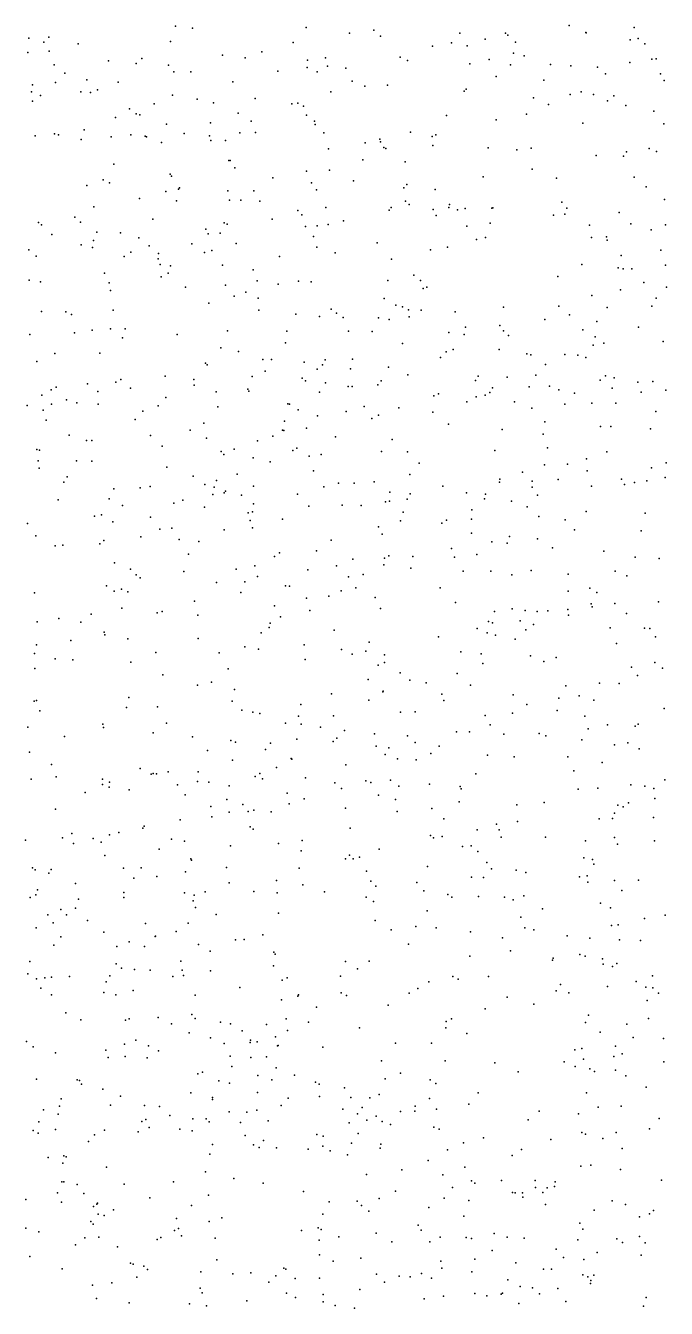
# Model space of a CAD drawing. Extents: x 2 to 99999, y 0 to 49999.
# Drawn here: x 75001 to 81245, y 14 to 12502 of the extents above; entities that cross this region are included whole.
import ezdxf

# ---------------------------------------------------------------- set-up
doc = ezdxf.new("R2010")
doc.units = 0
doc.header["$MEASUREMENT"] = 0
doc.layers.add('points', color=50, linetype='Continuous')

msp = doc.modelspace()

# ---------------------------------------------------------------- linework, layer by layer
at = {"layer": 'points', "color": 3}
for p in [(76461, 12498, 68), (80299, 12502, 5), (75032, 12381, 34), (75227, 12390, 3), (76629, 12477, 25), (77734, 12485, 85), (78156, 12429, 77), (78393, 12457, 15), (78460, 12399, 36), (79233, 12428, 15), (79481, 12370, 42), (79677, 12430, 44), (79701, 12408, 11), (80460, 12435, 65), (80464, 12432, 20), (80894, 12364, 36), (80930, 12483, 12), (80970, 12377, 83), (75024, 12241, 37), (75178, 12341, 60), (75230, 12252, 48), (75515, 12325, 55), (76413, 12347, 65), (77302, 12247, 46), (77609, 12339, 63), (78967, 12303, 9), (79151, 12335, 17), (79303, 12304, 7), (79774, 12340, 51), (81035, 12323, 59), (75281, 12119, 52), (75808, 12159, 91), (76079, 12132, 72), (76133, 12183, 50), (76394, 12118, 15), (76921, 12215, 66), (77142, 12188, 95), (77748, 12166, 24), (77922, 12188, 29), (78652, 12195, 29), (78724, 12162, 67), (79329, 12131, 32), (79517, 12172, 89), (79727, 12121, 41), (79757, 12233, 86), (79858, 12209, 7), (80115, 12124, 84), (80888, 12144, 6), (81105, 12174, 54), (81146, 12180, 53), (75385, 12040, 15), (76447, 12053, 79), (76612, 12052, 10), (77460, 12059, 20), (77744, 12093, 60), (77841, 12052, 26), (77944, 12108, 76), (78121, 12088, 49), (79588, 12008, 96), (80315, 12109, 42), (80575, 12099, 62), (80651, 12031, 68), (81189, 12031, 34), (75068, 11927, 98), (75292, 11949, 94), (75597, 11974, 59), (75702, 11878, 59), (75904, 11950, 34), (77019, 11954, 97), (78184, 11960, 16), (78306, 11912, 11), (78527, 11921, 4), (79274, 11864, 8), (79294, 11883, 10), (80051, 11971, 86), (81224, 11968, 39), (75060, 11856, 16), (75068, 11768, 39), (75148, 11822, 47), (75539, 11857, 95), (75632, 11851, 27), (76253, 11739, 92), (76433, 11824, 86), (76674, 11786, 28), (76831, 11749, 49), (77237, 11791, 0), (77594, 11742, 45), (77654, 11747, 46), (77976, 11856, 44), (79950, 11799, 32), (80307, 11831, 79), (80415, 11858, 96), (80534, 11831, 72), (80672, 11770, 92), (80733, 11819, 85), (76015, 11691, 95), (76078, 11644, 15), (76114, 11635, 83), (77074, 11649, 98), (77710, 11717, 17), (77738, 11630, 95), (79104, 11627, 99), (79882, 11639, 38), (80098, 11735, 14), (80849, 11724, 95), (81122, 11670, 39), (75877, 11608, 80), (76373, 11541, 50), (76802, 11555, 9), (77199, 11571, 45), (77817, 11572, 71), (77823, 11540, 34), (79586, 11586, 98), (80431, 11551, 94), (81220, 11547, 52), (75096, 11428, 58), (75283, 11448, 64), (75321, 11440, 95), (75542, 11394, 82), (75573, 11486, 52), (75835, 11419, 51), (76027, 11439, 27), (76165, 11426, 83), (76179, 11418, 46), (76546, 11452, 74), (76793, 11430, 13), (76807, 11384, 3), (76950, 11384, 60), (77090, 11457, 92), (77243, 11463, 10), (77907, 11457, 88), (78453, 11395, 48), (78461, 11369, 80), (78753, 11466, 31), (78963, 11423, 51), (78999, 11438, 72), (76325, 11363, 89), (77953, 11301, 13), (78311, 11360, 63), (78493, 11314, 93), (78510, 11306, 85), (78970, 11335, 23), (79510, 11312, 52), (79789, 11292, 79), (79927, 11308, 68), (80856, 11274, 43), (81078, 11307, 83), (81149, 11276, 22), (75861, 11154, 62), (76982, 11188, 98), (76995, 11190, 80), (77041, 11116, 52), (78288, 11194, 3), (78701, 11176, 93), (80562, 11238, 64), (80828, 11232, 17), (75758, 10999, 75), (76409, 11055, 36), (76424, 11035, 28), (77409, 11020, 17), (77740, 11084, 63), (77962, 11096, 16), (78197, 10990, 23), (79459, 11031, 19), (79939, 11104, 22), (80176, 11016, 60), (80931, 11026, 45), (75598, 10944, 63), (75820, 10970, 46), (76369, 10886, 34), (76492, 10911, 38), (76502, 10924, 1), (76971, 10893, 93), (77225, 10895, 44), (77786, 10972, 49), (77837, 10902, 83), (78687, 10924, 45), (78715, 10954, 37), (78993, 10908, 37), (81050, 10932, 49), (76110, 10819, 82), (76472, 10795, 99), (76988, 10801, 75), (77097, 10804, 1), (77283, 10794, 85), (78702, 10792, 41), (78738, 10759, 57), (79133, 10760, 61), (80226, 10783, 66), (81227, 10810, 54), (75481, 10637, 6), (75666, 10739, 36), (76242, 10618, 44), (77403, 10617, 15), (77653, 10703, 43), (77694, 10660, 33), (77927, 10731, 98), (78543, 10706, 97), (78563, 10731, 87), (78973, 10712, 12), (79003, 10652, 58), (79126, 10732, 50), (79211, 10708, 95), (79284, 10721, 90), (79543, 10724, 97), (79555, 10729, 32), (80147, 10655, 26), (80256, 10666, 25), (80274, 10724, 87), (80786, 10681, 70), (75127, 10586, 19), (75155, 10562, 52), (75537, 10589, 14), (75695, 10490, 91), (76759, 10520, 97), (76936, 10582, 64), (76967, 10569, 87), (77730, 10547, 11), (77843, 10552, 9), (77951, 10566, 17), (78098, 10600, 81), (79300, 10548, 82), (79529, 10580, 63), (80496, 10560, 88), (80899, 10573, 29), (81096, 10515, 14), (81238, 10564, 14), (75258, 10469, 38), (75543, 10369, 76), (75663, 10411, 36), (75925, 10486, 76), (76105, 10435, 18), (76622, 10376, 18), (76781, 10476, 75), (76898, 10481, 33), (77054, 10380, 38), (77807, 10450, 49), (78426, 10387, 36), (79394, 10420, 60), (79482, 10440, 83), (80516, 10439, 20), (80663, 10446, 20), (80670, 10413, 5), (75034, 10320, 94), (75104, 10258, 25), (75652, 10343, 55), (75961, 10253, 5), (76028, 10295, 86), (76205, 10358, 80), (76297, 10284, 57), (76746, 10294, 77), (76817, 10312, 39), (77474, 10255, 82), (77838, 10346, 46), (78019, 10291, 44), (78947, 10320, 61), (79111, 10346, 14), (80806, 10264, 49), (81192, 10317, 52), (76293, 10233, 71), (76313, 10176, 19), (76413, 10163, 80), (76920, 10170, 94), (77220, 10124, 28), (78567, 10229, 52), (80421, 10175, 96), (80774, 10145, 78), (80824, 10134, 2), (80909, 10133, 62), (81237, 10169, 61), (75037, 10025, 19), (75147, 10008, 77), (75769, 10093, 89), (75814, 9999, 97), (76323, 10057, 84), (76390, 10092, 17), (77258, 10018, 54), (77661, 10013, 13), (77784, 10006, 88), (78530, 10020, 7), (78784, 10072, 59), (78849, 10020, 79), (80188, 10061, 31), (81027, 10001, 88), (75828, 9924, 49), (76558, 9957, 9), (76950, 9975, 7), (77035, 9867, 36), (77146, 9907, 55), (77462, 9985, 93), (78875, 9944, 68), (78912, 9954, 21), (80520, 9875, 13), (80798, 9929, 65), (81245, 9956, 96), (76787, 9800, 48), (77266, 9850, 73), (77979, 9743, 10), (78495, 9844, 83), (78609, 9781, 0), (78673, 9764, 33), (79659, 9760, 73), (80196, 9770, 65), (80668, 9758, 45), (81103, 9770, 63), (81146, 9850, 85), (75155, 9718, 80), (75393, 9715, 64), (75450, 9691, 47), (75853, 9733, 40), (77273, 9731, 74), (77633, 9694, 4), (77865, 9669, 12), (78032, 9701, 8), (78097, 9660, 75), (78439, 9657, 38), (78545, 9642, 35), (78734, 9736, 23), (78739, 9667, 85), (78855, 9732, 3), (79186, 9716, 21), (80060, 9640, 37), (80302, 9687, 9), (80568, 9622, 43), (75042, 9495, 25), (75477, 9510, 96), (75650, 9538, 65), (75828, 9549, 98), (75973, 9549, 27), (76478, 9495, 56), (76970, 9531, 84), (77547, 9528, 1), (78147, 9526, 74), (78380, 9525, 88), (79124, 9514, 27), (79275, 9494, 38), (79289, 9567, 92), (79623, 9581, 11), (79658, 9531, 57), (80431, 9539, 92), (80974, 9565, 50), (75944, 9461, 92), (77533, 9414, 62), (78675, 9406, 16), (79706, 9484, 18), (80533, 9390, 86), (80551, 9471, 98), (80637, 9412, 83), (81214, 9427, 64), (75285, 9311, 30), (75723, 9314, 77), (76904, 9364, 26), (77077, 9329, 9), (77312, 9253, 91), (77397, 9252, 73), (77921, 9248, 22), (78188, 9254, 45), (79045, 9271, 81), (79100, 9326, 90), (79167, 9348, 80), (79616, 9348, 42), (79884, 9306, 11), (79923, 9298, 84), (80255, 9300, 20), (80384, 9294, 80), (80459, 9270, 6), (75110, 9232, 76), (76754, 9216, 73), (76772, 9198, 29), (77336, 9138, 59), (77715, 9227, 5), (77841, 9156, 1), (77893, 9201, 2), (78167, 9159, 89), (78537, 9178, 98), (80068, 9203, 60), (75606, 9013, 68), (75879, 9031, 27), (75929, 9056, 90), (76361, 9088, 85), (76641, 9058, 49), (76644, 9000, 41), (77210, 9087, 57), (77695, 9069, 45), (77729, 9045, 6), (77925, 9023, 54), (78432, 9004, 41), (78467, 9043, 23), (78726, 9102, 9), (79385, 9048, 4), (79412, 9090, 69), (79694, 9079, 22), (79973, 9098, 13), (80106, 8993, 17), (80599, 9049, 73), (80652, 9091, 36), (80737, 9074, 14), (80966, 9032, 28), (81115, 9038, 35), (75160, 8904, 0), (75250, 8955, 53), (75299, 8982, 29), (75706, 8940, 34), (76023, 8971, 89), (76368, 8880, 87), (76859, 8935, 48), (77167, 8963, 15), (77177, 8944, 76), (77866, 8932, 28), (78143, 8990, 69), (78184, 8988, 25), (78979, 8897, 68), (79026, 8918, 32), (79392, 8889, 65), (79478, 8903, 11), (79526, 8930, 59), (79550, 8975, 9), (79909, 8984, 81), (80196, 8957, 4), (80350, 8922, 93), (80718, 8971, 48), (80999, 8933, 46), (81240, 8952, 85), (75018, 8803, 61), (75173, 8759, 87), (75253, 8818, 40), (75399, 8860, 39), (75501, 8830, 4), (75709, 8817, 47), (76142, 8748, 13), (76294, 8801, 67), (76874, 8789, 29), (77556, 8821, 16), (77573, 8818, 87), (77657, 8760, 4), (78124, 8744, 15), (78299, 8794, 34), (78639, 8780, 98), (79302, 8839, 0), (79764, 8838, 26), (79935, 8778, 89), (80255, 8816, 79), (80519, 8827, 68), (80752, 8825, 0), (81143, 8744, 79), (75200, 8662, 13), (76068, 8668, 13), (76737, 8633, 62), (77524, 8651, 23), (77845, 8703, 92), (78375, 8676, 24), (78439, 8708, 36), (78971, 8739, 95), (79121, 8621, 93), (80060, 8646, 79), (75427, 8514, 65), (76219, 8510, 78), (76604, 8565, 39), (77412, 8504, 14), (77504, 8564, 18), (77516, 8559, 83), (77738, 8583, 75), (78022, 8500, 32), (79645, 8571, 81), (80044, 8524, 65), (80604, 8600, 75), (80703, 8600, 3), (81090, 8575, 19), (75112, 8375, 10), (75138, 8369, 80), (75596, 8463, 9), (75646, 8463, 40), (76331, 8408, 45), (76763, 8487, 40), (77035, 8377, 25), (77260, 8460, 43), (77643, 8389, 64), (78572, 8473, 29), (80086, 8392, 100), (75123, 8265, 46), (75496, 8264, 21), (75648, 8262, 7), (76908, 8356, 31), (76932, 8326, 41), (77218, 8295, 68), (77383, 8254, 98), (77605, 8367, 0), (77766, 8311, 39), (77882, 8326, 25), (78470, 8356, 78), (78722, 8354, 55), (79574, 8366, 75), (80467, 8285, 32), (80664, 8352, 17), (81242, 8246, 34), (75132, 8192, 81), (76377, 8203, 3), (76635, 8117, 0), (77062, 8134, 44), (77808, 8167, 40), (78745, 8132, 76), (78838, 8241, 90), (79843, 8156, 44), (80057, 8226, 48), (80283, 8232, 86), (80472, 8167, 35), (81101, 8196, 71), (75374, 8056, 70), (75405, 8110, 2), (76117, 8003, 92), (76215, 8015, 46), (76748, 8035, 93), (76840, 8007, 25), (76860, 8073, 12), (77223, 8017, 19), (77907, 8013, 75), (78051, 8046, 15), (78203, 8046, 63), (78398, 8060, 94), (79067, 8017, 63), (79620, 8058, 8), (79622, 8085, 40), (79936, 8066, 24), (79938, 8009, 0), (80192, 8083, 56), (80515, 8017, 6), (80807, 8085, 52), (80837, 8034, 11), (80934, 8053, 75), (81054, 8071, 11), (81232, 8101, 94), (75320, 7885, 86), (75814, 7894, 54), (75862, 7992, 73), (76534, 7883, 16), (76825, 7938, 59), (76937, 7952, 78), (76950, 7969, 67), (77105, 7931, 28), (77652, 7941, 97), (78548, 7872, 2), (78549, 7960, 20), (78721, 7893, 84), (78749, 7944, 32), (79297, 7952, 64), (79472, 7896, 72), (79482, 7940, 44), (79735, 7872, 78), (79991, 7930, 5), (75947, 7829, 21), (76446, 7854, 39), (76744, 7815, 65), (77171, 7760, 37), (77213, 7769, 46), (77221, 7845, 2), (77761, 7824, 73), (78086, 7832, 9), (78272, 7829, 30), (78507, 7866, 32), (78679, 7766, 7), (79349, 7787, 72), (79890, 7818, 1), (80465, 7773, 10), (81038, 7756, 6), (75019, 7655, 12), (75672, 7726, 47), (75741, 7740, 52), (75851, 7671, 35), (76218, 7716, 80), (77189, 7684, 16), (77503, 7696, 22), (78441, 7622, 92), (78655, 7682, 84), (79058, 7658, 3), (79102, 7686, 27), (79347, 7697, 35), (80004, 7722, 22), (80258, 7692, 34), (75101, 7536, 46), (76124, 7524, 66), (76308, 7601, 92), (76426, 7609, 32), (76497, 7500, 19), (76936, 7592, 84), (77213, 7614, 14), (78475, 7551, 7), (79345, 7559, 84), (79717, 7527, 90), (79990, 7505, 66), (80349, 7594, 79), (81001, 7582, 90), (75288, 7437, 57), (75363, 7444, 59), (75723, 7458, 1), (75763, 7489, 3), (76690, 7481, 57), (77475, 7370, 44), (77835, 7388, 93), (77980, 7491, 97), (79151, 7412, 14), (79546, 7475, 42), (79693, 7462, 21), (80135, 7418, 34), (80635, 7385, 86), (75867, 7273, 87), (76588, 7355, 82), (77234, 7244, 15), (77426, 7334, 59), (78189, 7306, 90), (78491, 7253, 47), (78500, 7318, 81), (78542, 7339, 22), (78776, 7333, 22), (79182, 7326, 9), (79399, 7352, 54), (80942, 7328, 81), (81174, 7313, 19), (76025, 7210, 20), (76080, 7154, 12), (76118, 7126, 57), (76542, 7187, 71), (77054, 7211, 15), (77260, 7138, 63), (77753, 7204, 82), (78032, 7243, 93), (78147, 7137, 84), (78291, 7158, 79), (78755, 7220, 46), (79266, 7192, 32), (79535, 7190, 30), (79738, 7154, 6), (79927, 7198, 36), (80288, 7162, 17), (80746, 7191, 88), (80860, 7146, 90), (75788, 7047, 95), (75865, 6995, 18), (75935, 7017, 30), (76860, 7081, 76), (77137, 7088, 47), (77533, 7047, 84), (77572, 7045, 46), (78076, 7000, 98), (78220, 7029, 16), (79040, 7029, 86), (80288, 6997, 10), (80499, 7026, 7), (75087, 6980, 69), (75998, 6991, 56), (76647, 6897, 83), (77097, 6982, 52), (77738, 6929, 27), (77957, 6947, 3), (78407, 6933, 18), (79190, 6884, 74), (80511, 6873, 51), (80568, 6983, 20), (80744, 6875, 14), (81170, 6892, 60), (75640, 6772, 81), (75940, 6832, 13), (76284, 6784, 88), (76332, 6797, 24), (76681, 6763, 11), (77427, 6853, 88), (77486, 6747, 12), (77770, 6809, 37), (78461, 6827, 91), (79570, 6799, 27), (79743, 6823, 12), (79868, 6808, 54), (79985, 6798, 4), (80091, 6806, 73), (80284, 6816, 94), (80293, 6762, 2), (80522, 6844, 36), (80857, 6780, 22), (75115, 6697, 52), (75325, 6729, 12), (75538, 6693, 61), (77374, 6642, 44), (77384, 6684, 91), (79403, 6634, 3), (79511, 6702, 21), (79552, 6689, 59), (79822, 6706, 10), (79875, 6619, 76), (79951, 6670, 77), (80699, 6639, 1), (81032, 6636, 11), (81083, 6633, 68), (75441, 6517, 1), (75768, 6597, 75), (75774, 6571, 19), (75996, 6532, 35), (76684, 6534, 77), (77297, 6590, 85), (78007, 6617, 30), (78350, 6501, 100), (79024, 6550, 66), (79499, 6589, 27), (79581, 6568, 16), (79771, 6530, 58), (81141, 6552, 96), (75088, 6388, 15), (75109, 6473, 43), (76271, 6400, 86), (76889, 6395, 56), (77137, 6453, 73), (77270, 6430, 91), (77716, 6475, 41), (78079, 6428, 77), (78183, 6382, 88), (78317, 6413, 23), (78499, 6377, 43), (79244, 6404, 34), (79441, 6387, 3), (80758, 6488, 39), (75288, 6338, 88), (75462, 6329, 8), (76026, 6304, 30), (77727, 6332, 39), (78436, 6276, 34), (78498, 6302, 55), (79458, 6292, 72), (79921, 6365, 44), (80052, 6311, 85), (80171, 6349, 35), (80904, 6257, 44), (81133, 6301, 66), (81208, 6246, 48), (75092, 6243, 80), (76338, 6182, 4), (76975, 6241, 29), (78339, 6137, 68), (78651, 6201, 69), (78744, 6128, 90), (79206, 6196, 93), (80963, 6174, 81), (76676, 6082, 91), (76812, 6110, 31), (77036, 6040, 8), (77983, 5997, 33), (78481, 6015, 33), (78486, 6022, 62), (78905, 6104, 3), (79335, 6080, 61), (80264, 6073, 30), (80595, 6101, 38), (80786, 6098, 60), (75086, 5924, 16), (75108, 5932, 95), (76008, 5962, 99), (76288, 5870, 22), (77015, 5924, 23), (77683, 5893, 48), (78345, 5935, 1), (79058, 5993, 6), (79077, 5930, 3), (79752, 5987, 31), (79885, 5892, 90), (80199, 5953, 71), (80394, 5976, 50), (80540, 5936, 74), (75141, 5831, 6), (75985, 5862, 17), (77108, 5838, 55), (77217, 5818, 62), (77283, 5805, 29), (77659, 5780, 78), (78003, 5783, 88), (78653, 5819, 98), (78799, 5821, 83), (79479, 5784, 13), (79747, 5809, 74), (80180, 5833, 30), (80452, 5779, 20), (81223, 5853, 84), (75024, 5673, 68), (75755, 5702, 16), (75759, 5670, 90), (76373, 5711, 73), (77533, 5711, 92), (77688, 5701, 58), (77875, 5671, 79), (78110, 5640, 10), (79200, 5626, 58), (79328, 5625, 30), (79527, 5694, 15), (80482, 5655, 60), (80672, 5695, 95), (80942, 5682, 47), (80969, 5702, 25), (75380, 5581, 82), (76243, 5618, 64), (76628, 5579, 76), (77000, 5543, 42), (77046, 5527, 74), (77389, 5515, 30), (77644, 5555, 94), (77998, 5533, 58), (78034, 5566, 56), (78401, 5608, 96), (78724, 5586, 66), (78798, 5524, 59), (79661, 5604, 70), (80007, 5611, 26), (80070, 5588, 21), (80423, 5549, 72), (80741, 5499, 39), (80869, 5518, 1), (75040, 5429, 97), (76775, 5444, 55), (77339, 5455, 52), (78416, 5487, 83), (78506, 5405, 73), (78541, 5471, 82), (78949, 5416, 31), (79032, 5487, 58), (79501, 5399, 80), (79763, 5384, 78), (80284, 5384, 14), (80979, 5462, 82), (75252, 5310, 32), (76116, 5271, 36), (77016, 5350, 41), (77447, 5280, 43), (77588, 5367, 55), (77596, 5361, 35), (78121, 5305, 44), (78625, 5362, 82), (78808, 5355, 53), (80343, 5248, 67), (80619, 5329, 83), (75054, 5167, 49), (75300, 5189, 70), (75750, 5166, 17), (75818, 5137, 63), (76226, 5213, 12), (76243, 5221, 57), (76277, 5217, 45), (76391, 5238, 98), (76677, 5142, 95), (76684, 5237, 67), (76786, 5137, 33), (77239, 5192, 27), (77284, 5221, 13), (77309, 5168, 61), (77730, 5180, 33), (78014, 5131, 95), (78316, 5151, 50), (78365, 5133, 11), (78556, 5157, 70), (79388, 5217, 28), (81230, 5158, 5), (75583, 5036, 54), (75751, 5115, 50), (75814, 5089, 19), (76010, 5063, 50), (76480, 5112, 34), (76557, 5013, 26), (76984, 5100, 31), (77551, 5028, 40), (78081, 5074, 86), (78439, 5011, 96), (78637, 5098, 92), (78937, 5118, 23), (79235, 5095, 16), (79247, 5073, 25), (80385, 5067, 71), (80578, 5077, 48), (80899, 5109, 95), (81034, 5097, 10), (81122, 5076, 74), (75291, 4873, 94), (76807, 4898, 85), (76961, 4968, 38), (77119, 4919, 42), (77569, 4927, 60), (77717, 4973, 27), (78118, 4883, 34), (78605, 4969, 40), (78961, 4880, 12), (79226, 4946, 96), (79787, 4917, 7), (80056, 4937, 82), (80771, 4913, 47), (80824, 4895, 81), (80875, 4936, 66), (81134, 4979, 29), (76506, 4770, 40), (76817, 4798, 26), (76986, 4844, 98), (77169, 4851, 26), (77224, 4865, 63), (77393, 4846, 59), (78621, 4850, 10), (79078, 4781, 39), (79794, 4753, 51), (80592, 4781, 80), (80720, 4784, 40), (80739, 4834, 32), (81121, 4791, 42), (75452, 4636, 14), (75819, 4625, 47), (75911, 4648, 95), (76143, 4689, 13), (76156, 4707, 61), (77190, 4702, 57), (77218, 4679, 28), (78164, 4689, 6), (79400, 4671, 77), (79589, 4727, 59), (79616, 4671, 83), (75001, 4573, 10), (75361, 4594, 89), (75468, 4539, 33), (75661, 4588, 13), (75739, 4553, 1), (76423, 4583, 72), (76550, 4562, 4), (76999, 4517, 46), (77467, 4540, 29), (77697, 4569, 79), (78947, 4617, 97), (78976, 4594, 82), (79061, 4606, 57), (79259, 4510, 42), (79344, 4517, 34), (79634, 4600, 68), (80069, 4600, 89), (80457, 4565, 48), (80739, 4599, 41), (80769, 4534, 24), (81130, 4564, 76), (75773, 4424, 93), (76302, 4483, 22), (76612, 4389, 86), (76618, 4376, 94), (77687, 4468, 80), (78118, 4390, 41), (78158, 4427, 73), (78192, 4390, 22), (78256, 4405, 72), (78445, 4484, 50), (79407, 4462, 17), (80442, 4399, 94), (80527, 4383, 51), (75070, 4304, 10), (75093, 4283, 26), (75228, 4249, 52), (75250, 4286, 51), (75954, 4300, 32), (76126, 4303, 79), (76558, 4263, 62), (76959, 4306, 17), (77667, 4298, 51), (78324, 4271, 99), (78916, 4315, 1), (79497, 4353, 48), (79542, 4294, 51), (79782, 4279, 49), (79876, 4257, 60), (80539, 4339, 24), (75488, 4151, 54), (76055, 4201, 67), (76280, 4217, 61), (76984, 4155, 71), (77447, 4178, 22), (77703, 4138, 64), (78365, 4174, 67), (78415, 4125, 77), (78814, 4160, 48), (79346, 4210, 10), (79464, 4208, 72), (80398, 4214, 4), (80472, 4225, 29), (80480, 4162, 48), (80741, 4178, 83), (80975, 4181, 62), (75047, 4014, 31), (75101, 4038, 27), (75118, 4088, 59), (75517, 3997, 94), (75957, 4012, 11), (75960, 4061, 53), (76551, 4059, 41), (76643, 4036, 8), (76751, 4068, 30), (77224, 4072, 55), (77454, 4058, 29), (77915, 4070, 46), (78321, 4016, 99), (78883, 4080, 32), (79116, 4044, 72), (79156, 4017, 6), (79414, 4024, 97), (79667, 4018, 16), (79855, 4029, 62), (80811, 4081, 6), (75345, 3898, 54), (75489, 3911, 6), (76634, 3982, 64), (76658, 3915, 46), (78390, 3976, 6), (78913, 3883, 19), (79752, 3991, 87), (80037, 3904, 80), (80605, 3959, 58), (80701, 3914, 71), (75217, 3844, 27), (75271, 3768, 86), (75401, 3846, 80), (75606, 3791, 30), (76170, 3760, 13), (76585, 3765, 34), (76858, 3847, 29), (77464, 3862, 13), (78408, 3791, 37), (79827, 3821, 71), (80776, 3747, 49), (81033, 3808, 63), (81234, 3843, 95), (75103, 3719, 52), (75344, 3632, 75), (75764, 3675, 69), (76264, 3635, 84), (76268, 3638, 88), (76469, 3683, 53), (77314, 3651, 64), (78562, 3700, 82), (78804, 3732, 61), (79002, 3719, 45), (79338, 3678, 32), (79867, 3717, 18), (79955, 3700, 97), (80279, 3639, 100), (80710, 3741, 77), (75277, 3549, 97), (75891, 3538, 4), (76011, 3583, 48), (76159, 3537, 5), (76685, 3557, 57), (77045, 3600, 25), (77131, 3606, 83), (78734, 3560, 72), (79650, 3620, 81), (80499, 3617, 75), (80789, 3600, 25), (80994, 3595, 79), (75043, 3391, 23), (76513, 3393, 68), (76799, 3492, 43), (77419, 3482, 30), (77432, 3462, 91), (78118, 3389, 84), (78348, 3395, 14), (79330, 3443, 17), (79725, 3494, 16), (80136, 3404, 41), (80141, 3422, 98), (80403, 3460, 20), (80453, 3443, 2), (80622, 3416, 7), (75024, 3269, 93), (75823, 3252, 68), (75883, 3369, 70), (75937, 3326, 23), (76063, 3312, 7), (76216, 3307, 30), (76528, 3305, 94), (76539, 3254, 56), (76804, 3300, 46), (77417, 3347, 60), (78071, 3248, 97), (78234, 3319, 91), (80628, 3365, 34), (80721, 3342, 30), (80761, 3371, 5), (81110, 3250, 13), (75108, 3223, 69), (75149, 3130, 12), (75188, 3232, 14), (75255, 3239, 20), (75428, 3244, 4), (75787, 3192, 89), (76437, 3245, 88), (77089, 3138, 60), (77501, 3210, 34), (77550, 3230, 67), (78823, 3128, 33), (78930, 3193, 12), (79163, 3244, 59), (79215, 3218, 29), (79513, 3243, 24), (80214, 3166, 64), (80671, 3147, 60), (80952, 3196, 87), (81044, 3141, 55), (81115, 3134, 60), (75253, 3065, 62), (75764, 3090, 28), (75881, 3065, 71), (76051, 3107, 53), (76653, 3062, 63), (77496, 3017, 65), (77655, 3054, 5), (77661, 3066, 24), (78077, 3084, 63), (78129, 3060, 24), (78738, 3081, 78), (79694, 3044, 7), (80171, 3106, 51), (80294, 3086, 50), (81059, 3010, 91), (81170, 3081, 95), (75393, 2891, 60), (76620, 2876, 46), (77837, 2946, 87), (78535, 2965, 38), (79480, 2930, 70), (79954, 2975, 90), (75540, 2824, 35), (75976, 2818, 39), (76010, 2831, 59), (76292, 2845, 20), (76423, 2784, 25), (76653, 2837, 97), (76899, 2799, 6), (76998, 2783, 71), (77349, 2777, 26), (77541, 2831, 31), (77759, 2800, 7), (79098, 2805, 47), (79150, 2831, 42), (80457, 2796, 64), (80486, 2867, 32), (80860, 2782, 87), (81072, 2835, 46), (76076, 2625, 56), (76595, 2696, 75), (76804, 2648, 4), (77110, 2715, 22), (77194, 2624, 70), (77437, 2657, 77), (77554, 2720, 84), (78254, 2746, 66), (79096, 2746, 5), (79302, 2691, 74), (80599, 2702, 17), (80921, 2649, 48), (81218, 2640, 84), (75009, 2611, 12), (75074, 2561, 37), (75291, 2500, 29), (75783, 2528, 25), (75964, 2585, 25), (76200, 2569, 79), (76297, 2522, 22), (76937, 2591, 41), (77190, 2602, 82), (77259, 2610, 96), (77455, 2569, 79), (77462, 2572, 77), (77898, 2556, 91), (78607, 2597, 14), (78957, 2596, 86), (80352, 2532, 23), (80422, 2542, 7), (80750, 2566, 37), (75807, 2455, 94), (75972, 2467, 85), (76185, 2452, 48), (76996, 2469, 55), (77196, 2455, 43), (77349, 2461, 16), (78468, 2425, 97), (79089, 2425, 82), (79574, 2403, 71), (80248, 2414, 42), (80438, 2439, 99), (80732, 2465, 92), (80816, 2492, 45), (81222, 2413, 49), (76679, 2298, 50), (76724, 2312, 71), (77011, 2367, 24), (77264, 2280, 80), (77443, 2354, 48), (77622, 2285, 52), (78505, 2249, 85), (78653, 2302, 14), (79800, 2315, 5), (80356, 2367, 10), (80499, 2347, 37), (80545, 2319, 6), (80751, 2332, 37), (80851, 2278, 80), (75108, 2245, 16), (75503, 2240, 55), (75525, 2233, 15), (75545, 2195, 7), (75754, 2147, 46), (76884, 2229, 54), (76988, 2207, 14), (77402, 2239, 78), (77827, 2216, 30), (77861, 2195, 49), (78108, 2159, 80), (78944, 2238, 13), (78999, 2202, 37), (81049, 2167, 19), (75347, 2052, 4), (75925, 2080, 25), (76611, 2112, 85), (76821, 2068, 38), (76821, 2047, 56), (77262, 2114, 42), (77559, 2060, 51), (77866, 2077, 90), (78172, 2066, 96), (78355, 2063, 96), (78445, 2096, 41), (78938, 2058, 98), (79320, 2000, 92), (79411, 2113, 99), (80468, 2111, 31), (75174, 1946, 28), (75317, 1904, 18), (75332, 1983, 13), (75827, 1991, 6), (76161, 1988, 52), (76305, 1980, 8), (76408, 1891, 68), (76986, 1927, 83), (77157, 1924, 66), (77255, 1943, 31), (77492, 1989, 61), (78093, 1953, 62), (78236, 1909, 66), (78281, 1969, 32), (78418, 1884, 9), (78653, 1931, 30), (78795, 1935, 61), (78798, 1982, 44), (79006, 1954, 56), (80006, 1934, 12), (80388, 1906, 19), (80581, 1971, 93), (80806, 1983, 25), (75131, 1829, 2), (75291, 1755, 56), (76134, 1834, 16), (76173, 1851, 80), (76205, 1774, 99), (76504, 1759, 83), (76631, 1860, 19), (76761, 1858, 85), (76791, 1830, 22), (77094, 1822, 2), (77364, 1839, 73), (78153, 1821, 72), (78326, 1846, 36), (78475, 1834, 48), (78557, 1802, 3), (78979, 1778, 50), (79030, 1759, 81), (79897, 1850, 61), (81082, 1760, 48), (81176, 1861, 70), (75074, 1744, 48), (75124, 1720, 38), (75613, 1638, 77), (75674, 1704, 80), (75769, 1747, 97), (76097, 1733, 9), (76624, 1742, 48), (77142, 1697, 55), (77319, 1647, 26), (77839, 1705, 4), (77902, 1690, 42), (78243, 1716, 16), (79268, 1625, 28), (79463, 1674, 20), (80120, 1656, 45), (80422, 1727, 76), (80457, 1709, 89), (80627, 1666, 87), (80755, 1727, 6), (76796, 1515, 96), (76822, 1608, 16), (77221, 1605, 45), (77277, 1580, 99), (77447, 1578, 91), (77754, 1563, 94), (77898, 1593, 98), (77970, 1547, 95), (78137, 1508, 73), (78178, 1622, 19), (78456, 1574, 18), (78462, 1611, 48), (79114, 1557, 38), (79743, 1503, 17), (79834, 1559, 17), (80815, 1570, 85), (75222, 1482, 28), (75363, 1427, 10), (75373, 1498, 90), (75398, 1489, 39), (75788, 1389, 19), (78924, 1453, 82), (79283, 1389, 28), (80412, 1399, 86), (80509, 1407, 96), (76753, 1344, 19), (77031, 1278, 7), (78324, 1317, 33), (78666, 1363, 94), (79066, 1313, 8), (79347, 1256, 86), (79640, 1260, 62), (79968, 1258, 26), (80799, 1364, 31), (81199, 1263, 28), (75312, 1138, 24), (75354, 1246, 80), (75375, 1245, 45), (75504, 1219, 88), (75569, 1133, 19), (75963, 1224, 64), (76441, 1247, 30), (77316, 1232, 89), (77709, 1152, 28), (78605, 1155, 60), (79161, 1190, 91), (79380, 1232, 85), (79746, 1142, 51), (79772, 1139, 35), (79844, 1138, 34), (79969, 1191, 85), (80040, 1143, 47), (80083, 1188, 52), (80154, 1201, 53), (80161, 1245, 37), (75003, 1073, 74), (75351, 1047, 82), (75663, 1006, 49), (75695, 1028, 13), (75703, 1038, 12), (76211, 1089, 9), (76619, 1014, 3), (76783, 1117, 24), (77959, 1052, 62), (78232, 1057, 48), (78274, 1016, 21), (78447, 1082, 58), (79081, 1088, 3), (79319, 1064, 69), (79845, 1096, 34), (80066, 1026, 92), (80718, 1060, 59), (80846, 1026, 58), (75709, 931, 40), (75767, 918, 87), (75858, 974, 83), (76473, 888, 62), (76915, 895, 17), (77898, 931, 37), (78345, 961, 77), (78930, 995, 58), (79271, 912, 25), (80541, 969, 70), (80984, 906, 5), (81080, 934, 45), (81121, 967, 74), (75003, 795, 82), (75129, 760, 33), (75638, 858, 43), (75659, 834, 75), (76451, 772, 74), (76490, 790, 1), (76789, 859, 47), (77690, 772, 33), (77851, 798, 1), (77883, 781, 33), (78828, 824, 96), (78857, 774, 25), (80401, 842, 36), (80430, 785, 64), (75486, 632, 38), (75580, 700, 4), (75716, 707, 88), (76284, 685, 42), (76319, 702, 28), (76521, 719, 59), (76848, 697, 20), (77863, 676, 99), (78055, 709, 83), (78416, 747, 11), (78570, 660, 90), (78940, 660, 85), (79040, 708, 5), (79295, 704, 31), (79346, 694, 77), (79567, 744, 81), (79694, 707, 7), (79860, 696, 37), (80383, 680, 50), (80761, 691, 100), (80819, 656, 85), (80984, 713, 13), (81038, 652, 49), (75044, 520, 29), (75896, 612, 78), (77865, 534, 54), (78268, 503, 63), (79548, 576, 1), (80172, 591, 78), (80242, 508, 35), (80570, 557, 24), (80999, 531, 88), (75357, 400, 53), (76023, 453, 13), (76048, 444, 90), (76154, 423, 77), (76188, 392, 54), (76865, 485, 17), (77517, 405, 86), (77538, 394, 30), (77997, 472, 76), (79046, 472, 35), (79057, 406, 67), (79378, 491, 88), (79779, 456, 56), (80049, 395, 50), (80125, 395, 53), (80440, 488, 30), (75843, 262, 60), (76084, 318, 15), (76710, 370, 79), (77021, 349, 70), (77195, 359, 78), (77372, 270, 22), (77441, 330, 22), (77627, 303, 45), (77864, 309, 48), (78419, 346, 29), (78498, 268, 31), (78640, 327, 59), (78748, 321, 76), (78859, 353, 42), (78955, 307, 10), (79351, 368, 46), (79699, 290, 99), (80432, 340, 51), (80481, 319, 41), (80507, 257, 66), (80508, 286, 82), (80540, 337, 92), (75653, 241, 19), (76702, 211, 21), (76722, 165, 7), (77544, 161, 49), (77902, 150, 28), (78259, 196, 1), (79074, 133, 26), (79379, 159, 44), (79496, 136, 64), (79637, 151, 10), (79647, 161, 22), (79822, 227, 39), (79942, 214, 23), (80010, 156, 82), (80188, 206, 54), (75691, 111, 60), (76011, 68, 80), (76599, 57, 50), (76764, 38, 8), (77156, 87, 17), (77631, 120, 18), (77900, 77, 23), (78017, 41, 58), (78206, 14, 37), (78884, 107, 39), (79806, 61, 61), (80266, 80, 79), (81022, 35, 91), (81048, 120, 34)]:
    msp.add_point(p, dxfattribs=at)

doc.saveas('drawing.dxf')
